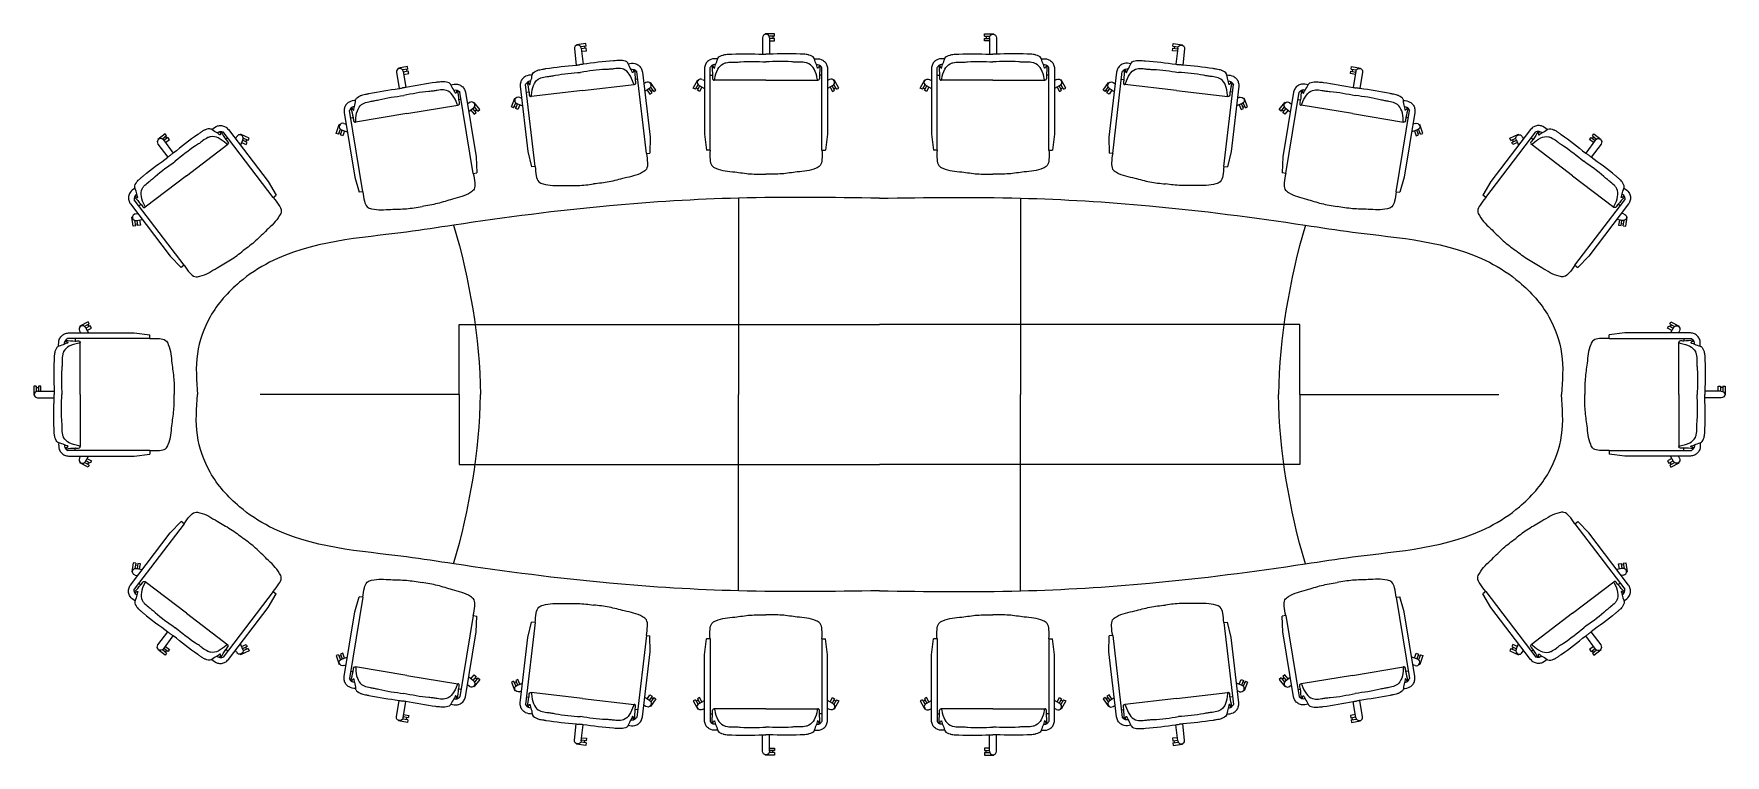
# Model space of a CAD drawing. Header units: millimetres. Extents: x -3640 to 3632, y -706 to 2395.
import ezdxf

# ---------------------------------------------------------------- set-up
doc = ezdxf.new("R2010")
doc.units = ezdxf.units.MM
doc.layers.add('ceco.net 345', color=7, linetype='Continuous')

# ---------------------------------------------------------------- blocks, each defined once
blk = doc.blocks.new('Ceco.NET-Furniture-Tm-343')
at = {"layer": 'ceco.net 345'}
for p, q in [((-14.6, 586.6), (-14.6, 516.1)), ((36.5, 603.1), (-3.4, 603.1)), ((-3.4, 600.8), (-3.4, 603.1)), ((36.5, 592.4), (13.4, 592.4)), ((14.6, 586.6), (14.6, 516.1)), ((36.5, 583.1), (14.6, 583.1)), ((29.8, 592.4), (29.8, 583.1)), ((36.5, 592.4), (36.5, 603.1)), ((36.5, 572.5), (36.5, 583.1)), ((14.6, 572.5), (36.5, 572.5)), ((-264.5, 453.5), (-264.5, 171.6)), ((-240.6, 103.8), (-240.6, 458.1)), ((240.6, 103.8), (240.6, 458.1)), ((264.5, 453.5), (264.5, 171.6)), ((-312.7, 369.9), (-293.6, 404.9)), ((-303.3, 364.8), (-312.7, 369.9)), ((-303.3, 364.8), (-292.2, 385)), ((-300.1, 370.7), (-291.9, 366.2)), ((-295.1, 360.3), (-284.6, 379.5)), ((-291.6, 403.8), (-293.6, 404.9)), ((-287.7, 381.2), (-264.5, 368.6)), ((-275.3, 374.5), (-285.7, 355.3)), ((-273.7, 406.9), (-264.5, 401.9)), ((-240.6, 425.7), (-230, 425.7)), ((0, 404.4), (-223.3, 404.4)), ((0, 404.4), (223.3, 404.4)), ((240.6, 425.7), (230, 425.7)), ((273.7, 406.9), (264.5, 401.9)), ((287.7, 381.2), (264.5, 368.6)), ((275.3, 374.5), (285.7, 355.3)), ((295.1, 360.3), (284.6, 379.5)), ((291.6, 403.8), (293.6, 404.9)), ((300.1, 370.7), (291.9, 366.2)), ((303.3, 364.8), (292.2, 385)), ((312.7, 369.9), (293.6, 404.9)), ((303.3, 364.8), (312.7, 369.9)), ((-285.7, 355.3), (-295.1, 360.3)), ((285.7, 355.3), (295.1, 360.3)), ((-264.5, 171.6), (-256.4, 103.8)), ((264.5, 171.6), (256.4, 103.8)), ((-240.6, 103.8), (-256.4, 103.8)), ((240.6, 103.8), (256.4, 103.8))]:
    blk.add_line(p, q, dxfattribs=at)
for centre, start, end in [((0, 586.6), 0, 180), ((-280.7, 394), 61.46866, 241.46866), ((280.7, 394), 298.53134, 118.53134)]:
    blk.add_arc(centre, 14.6, start, end, dxfattribs=at)
for points, knots in [([(-228.5, 469.1), (-228.1, 467), (-227.5, 463.6), (-226.2, 459.1), (-224.3, 456.1), (-220.7, 456), (-220.9, 463.7), (-213.8, 474.6), (-209.7, 488.8), (-204.2, 506.8), (-190.9, 509.8), (-179.6, 514), (-171.5, 515), (-160, 515.2), (-107.3, 518.8), (-53.6, 516), (-4.9, 516.1), (0, 516.1)], [0, 0, 0, 0, 6.319527, 10.520466, 14.333557, 15.662011, 19.937156, 31.287468, 58.127662, 62.385789, 86.772956, 90.973895, 99.054563, 110.983527, 125.657102, 257.252158, 271.865148, 271.865148, 271.865148, 271.865148]), ([(228.5, 469.1), (228.1, 467), (227.5, 463.6), (226.2, 459.1), (224.3, 456.1), (220.7, 456), (220.9, 463.7), (213.8, 474.6), (209.7, 488.8), (204.2, 506.8), (190.9, 509.8), (179.6, 514), (171.5, 515), (160, 515.2), (107.3, 518.8), (53.6, 516), (4.9, 516.1), (0, 516.1)], [0, 0, 0, 0, 6.319527, 10.520466, 14.333557, 15.662011, 19.937156, 31.287468, 58.127662, 62.385789, 86.772956, 90.973895, 99.054563, 110.983527, 125.657102, 257.252158, 271.865148, 271.865148, 271.865148, 271.865148]), ([(-207.5, 496.1), (-217.5, 496.5), (-233.4, 497), (-251.7, 485.2), (-262, 470.9), (-263.7, 459.5), (-264.5, 453.5)], [0, 0, 0, 0, 29.208507, 46.595402, 62.811245, 80.611179, 80.611179, 80.611179, 80.611179]), ([(-216.6, 470.9), (-220.2, 470.8), (-225.9, 470.6), (-234.6, 466.2), (-238.2, 461.3), (-240.6, 458.1)], [0, 0, 0, 0, 10.710336, 16.651361, 28.618788, 28.618788, 28.618788, 28.618788]), ([(-233.1, 466.5), (-231.6, 452.7), (-230.1, 437.5), (-229.8, 417.4), (-231.9, 404.5), (-221.7, 404), (-217.7, 424.7), (-211.9, 447.7), (-191.7, 473.6), (-168.3, 480.5), (-149.3, 481.9), (-128, 481.1), (-79.4, 485.9), (-36.4, 484.2), (0, 482.9)], [0, 0, 0, 0, 41.011213, 44.996574, 62.720356, 65.377264, 71.318289, 114.590003, 147.537826, 160.140643, 186.842231, 204.112129, 224.083166, 333.09451, 333.09451, 333.09451, 333.09451]), ([(233.1, 466.5), (231.6, 452.7), (230.1, 437.5), (229.8, 417.4), (231.9, 404.5), (221.7, 404), (217.7, 424.7), (211.9, 447.7), (191.7, 473.6), (168.3, 480.5), (149.3, 481.9), (128, 481.1), (79.4, 485.9), (36.4, 484.2), (0, 482.9)], [0, 0, 0, 0, 41.011213, 44.996574, 62.720356, 65.377264, 71.318289, 114.590003, 147.537826, 160.140643, 186.842231, 204.112129, 224.083166, 333.09451, 333.09451, 333.09451, 333.09451]), ([(207.5, 496.1), (217.5, 496.5), (233.4, 497), (251.7, 485.2), (262, 470.9), (263.7, 459.5), (264.5, 453.5)], [0, 0, 0, 0, 29.208507, 46.595402, 62.811245, 80.611179, 80.611179, 80.611179, 80.611179]), ([(216.6, 470.9), (220.2, 470.8), (225.9, 470.6), (234.6, 466.2), (238.2, 461.3), (240.6, 458.1)], [0, 0, 0, 0, 10.710336, 16.651361, 28.618788, 28.618788, 28.618788, 28.618788]), ([(-240.6, 103.8), (-241.2, 90.4), (-242.2, 68.2), (-237.1, 36.2), (-196.1, 14.4), (-139.4, 11.4), (-67.7, -0.7), (-22.7, -0.2), (0, 0)], [0, 0, 0, 0, 40.81739, 67.978422, 88.933831, 171.599307, 238.507879, 306.350167, 306.350167, 306.350167, 306.350167]), ([(240.6, 103.8), (241.2, 90.4), (242.2, 68.2), (237.1, 36.2), (196.1, 14.4), (139.4, 11.4), (67.7, -0.7), (22.7, -0.2), (0, 0)], [0, 0, 0, 0, 40.81739, 67.978422, 88.933831, 171.599307, 238.507879, 306.350167, 306.350167, 306.350167, 306.350167])]:
    blk.add_open_spline(points, degree=3, knots=knots, dxfattribs=at)

msp = doc.modelspace()

# ---------------------------------------------------------------- linework, layer by layer
at = {"layer": 'ceco.net 345'}
for points in [[(-610.4, 1688.6), (-610.4, 844.6)], [(602.7, 1688.6), (602.7, 844.6)], [(-1811.6, 1145.5), (-3.9, 1145.5)], [(-1811.6, 844.6), (-1811.6, 1145.5)], [(1803.8, 1145.5), (-3.9, 1145.5)], [(1803.8, 844.6), (1803.8, 1145.5)], [(-1811.6, 844.6), (-2667.4, 844.6)], [(-1811.6, 844.6), (-1811.6, 543.7)], [(-610.4, 0.7), (-610.4, 844.6)], [(602.7, 0.7), (602.7, 844.6)], [(1803.8, 844.6), (2659.7, 844.6)], [(1803.8, 844.6), (1803.8, 543.7)], [(-1811.6, 543.7), (-3.9, 543.7)], [(1803.8, 543.7), (-3.9, 543.7)]]:
    msp.add_lwpolyline(points, dxfattribs=at)
for points in [[(-1835.3, 1572.4, -0.06668), (-1718.8, 844.6, -0.06668)], [(1827.5, 1572.4, 0.06668), (1711, 844.6, 0.06668)], [(-1835.3, 116.9, 0.06668), (-1718.8, 844.6, 0.06668)], [(1827.5, 116.9, -0.06668), (1711, 844.6, -0.06668)]]:
    msp.add_lwpolyline(points, format="xyb", dxfattribs=at)
for points in [[(-3.9, 1688.6), (-206.1, 1691.2), (-593.4, 1696.1), (-1204.8, 1659.1), (-1680.7, 1597), (-2166.7, 1520.9), (-2502.6, 1501.6), (-2770.2, 1324.4), (-2887.5, 1193), (-2948.7, 1018.6), (-2940.6, 903.4), (-2936.6, 844.6)], [(-3.9, 1688.6), (198.4, 1691.2), (585.7, 1696.1), (1197, 1659.1), (1672.9, 1597), (2159, 1520.9), (2494.9, 1501.6), (2762.5, 1324.4), (2879.7, 1193), (2940.9, 1018.6), (2932.9, 903.4), (2928.8, 844.6)], [(-3.9, 0.7), (-206.1, -1.9), (-593.4, -6.9), (-1204.8, 30.2), (-1680.7, 92.3), (-2166.7, 168.4), (-2502.6, 187.7), (-2770.2, 364.9), (-2887.5, 496.3), (-2948.7, 670.7), (-2940.6, 785.9), (-2936.6, 844.6)], [(-3.9, 0.7), (198.4, -1.9), (585.7, -6.9), (1197, 30.2), (1672.9, 92.3), (2159, 168.4), (2494.9, 187.7), (2762.5, 364.9), (2879.7, 496.3), (2940.9, 670.7), (2932.9, 785.9), (2928.8, 844.6)]]:
    msp.add_open_spline(points, degree=3, knots=[0, 0, 0, 0, 606.544784, 1161.618288, 1836.583783, 2042.21505, 2644.471062, 2800.115242, 2994.58084, 3162.717054, 3338.091856, 3338.091856, 3338.091856, 3338.091856], dxfattribs=at)

# ---------------------------------------------------------------- block references
for p, rotation in [((-1233.3, 1749.6), 6.651982234709401), ((-1970.9, 1653.1), 9.383689052423836), ((-2739.3, 1463), 37.26130821267191), ((-3036.8, 844.6), 90), ((2731.5, 226.3), 217.2613082126719), ((1963.2, 36.2), 189.3836890524238), ((1225.6, -60.4), 186.6519822347094), ((484.1, -102.5), 180)]:
    msp.add_blockref('Ceco.NET-Furniture-Tm-343', p, dxfattribs=dict(at, rotation=rotation))
msp.add_blockref('Ceco.NET-Furniture-Tm-343', (-491.9, 1791.8), dxfattribs=at)
at = {"layer": 'ceco.net 345', "xscale": -1}
msp.add_blockref('Ceco.NET-Furniture-Tm-343', (484.1, 1791.8), dxfattribs=at)
for p, rotation in [((1225.6, 1749.6), 353.3480177652905), ((1963.2, 1653.1), 350.6163109475761), ((2731.5, 1463), 322.738691787328), ((3029, 844.6), 270), ((-2739.3, 226.3), 142.738691787328), ((-1970.9, 36.2), 170.616310947576), ((-1233.3, -60.4), 173.3480177652905), ((-491.9, -102.5), 180)]:
    msp.add_blockref('Ceco.NET-Furniture-Tm-343', p, dxfattribs=dict(at, rotation=rotation))

doc.saveas('drawing.dxf')
